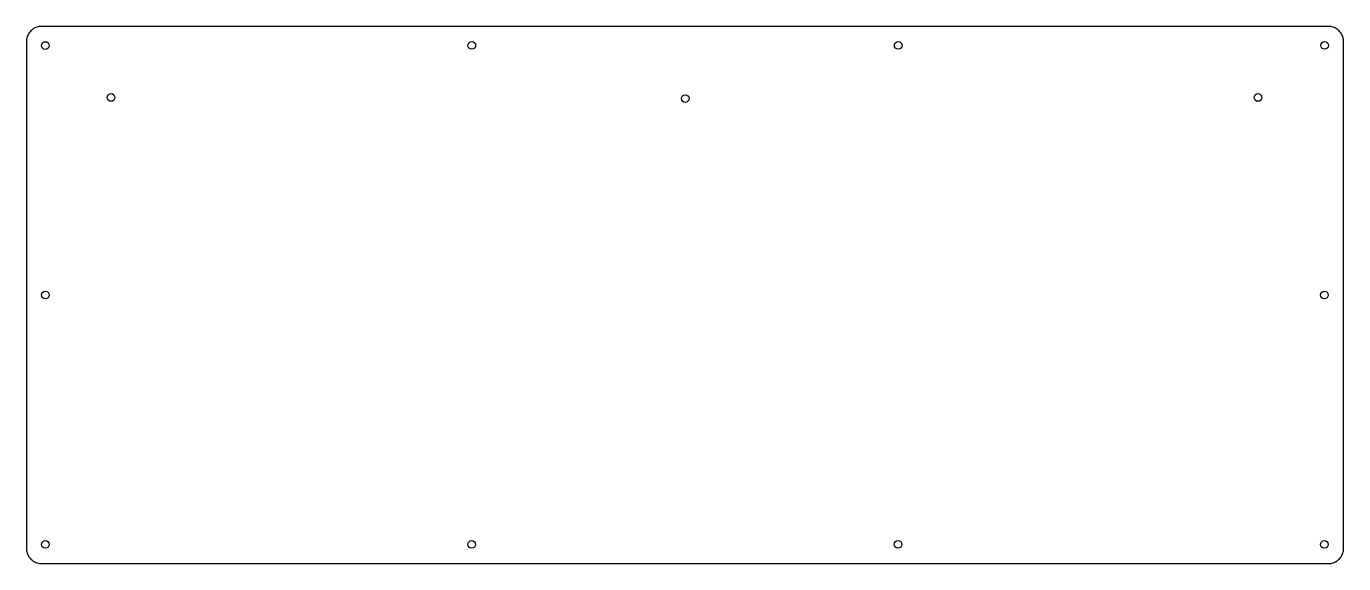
# Model space of a CAD drawing. Header units: millimetres. Extents: x 0 to 344, y 0 to 140.
import ezdxf

# ---------------------------------------------------------------- set-up
doc = ezdxf.new("R2010")
doc.units = ezdxf.units.MM
doc.layers.get('0').update_dxf_attribs({"linetype": 'CONTINUOUS'})

msp = doc.modelspace()

# ---------------------------------------------------------------- linework, layer by layer
msp.add_lwpolyline([(343.8, 136.88), (343.74, 137.18), (343.65, 137.49), (343.55, 137.78), (343.41, 138.07), (343.26, 138.34), (343.09, 138.6), (342.89, 138.85), (342.68, 139.08), (342.45, 139.29), (342.2, 139.49), (341.94, 139.66), (341.67, 139.82), (341.38, 139.95), (341.09, 140.06), (340.78, 140.14), (340.48, 140.2), (340.16, 140.24), (339.85, 140.25), (4, 140.25), (3.69, 140.24), (3.37, 140.2), (3.07, 140.14), (2.76, 140.06), (2.47, 139.95), (2.18, 139.82), (1.91, 139.66), (1.65, 139.49), (1.4, 139.29), (1.17, 139.08), (0.96, 138.85), (0.76, 138.6), (0.59, 138.34), (0.44, 138.07), (0.3, 137.78), (0.2, 137.49), (0.11, 137.18), (0.05, 136.88), (0.01, 136.56), (0, 136.25), (0, 4), (0.01, 3.69), (0.05, 3.37), (0.11, 3.07), (0.2, 2.76), (0.3, 2.47), (0.44, 2.18), (0.59, 1.91), (0.76, 1.65), (0.96, 1.4), (1.17, 1.17), (1.4, 0.96), (1.65, 0.76), (1.91, 0.59), (2.18, 0.44), (2.47, 0.3), (2.76, 0.2), (3.07, 0.11), (3.37, 0.05), (3.69, 0.01), (4, 0), (339.85, 0), (340.16, 0.01), (340.48, 0.05), (340.78, 0.11), (341.09, 0.2), (341.38, 0.3), (341.67, 0.44), (341.94, 0.59), (342.2, 0.76), (342.45, 0.96), (342.68, 1.17), (342.89, 1.4), (343.09, 1.65), (343.26, 1.91), (343.41, 2.18), (343.55, 2.47), (343.65, 2.76), (343.74, 3.07), (343.8, 3.37), (343.84, 3.69), (343.85, 4), (343.85, 136.25), (343.84, 136.56)], close=True)
for centre in [(4.99, 135.25), (116.28, 135.26), (227.57, 135.26), (338.86, 135.26), (22.12, 121.68), (171.99, 121.4), (321.48, 121.68), (4.98, 70.13), (338.84, 70.12), (4.99, 5.02), (116.26, 5.02), (227.55, 5.04), (338.84, 5.02)]:
    msp.add_circle(centre, 1)

doc.saveas('drawing.dxf')
